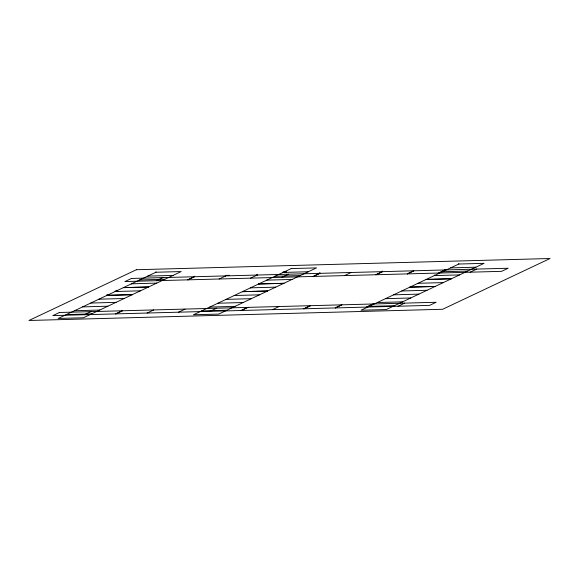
<?xml version="1.0" encoding="UTF-8"?>
<svg xmlns="http://www.w3.org/2000/svg" width="579" height="579" viewBox="0 0 579 579"><rect width="100%" height="100%" fill="white"/><g stroke="black" fill="none" stroke-linecap="round" stroke-linejoin="round"><path stroke-width="0.87" d="M155.932 272.246L58.146 318.457L83.405 317.77L181.198 271.558L155.932 272.246L155.91 271.754M84.317 314.744L90.954 311.64M156.366 280.699L162.996 277.594M115.662 313.89L122.227 310.793M187.712 279.845L194.269 276.748L194.247 276.255M115.814 313.89L122.372 310.793M187.864 279.845L194.421 276.748L194.392 276.255M147.088 313.044L153.725 309.939M219.137 278.998L225.774 275.894L225.745 275.401M178.477 312.19L185.15 309.085M250.526 278.144L257.199 275.039L257.17 274.555M209.902 311.336L216.539 308.238M281.951 277.29L288.588 274.193M241.052 310.489L247.609 307.391M313.094 276.444L319.659 273.346L319.63 272.854M241.407 310.482L247.964 307.384M313.449 276.436L320.013 273.339L319.984 272.847M272.477 309.642L279.107 306.537M344.519 275.597L351.156 272.492M303.823 308.788L310.38 305.69M375.872 274.743L382.429 271.645L382.401 271.153M303.975 308.781L310.532 305.683M376.024 274.743L382.581 271.638L382.553 271.153M341.805 304.836L335.248 307.934L341.878 304.836M407.298 273.889L413.855 270.791L407.37 273.889M366.637 307.087L373.194 303.982M438.687 273.042L445.244 269.937L445.215 269.452M366.746 307.08L373.303 303.982M438.795 273.035L445.352 269.937L445.323 269.445M458.785 264.031L360.992 310.235L386.251 309.555L484.044 263.344L458.785 264.031L458.756 263.539M398.062 306.233L404.692 303.128M470.112 272.188L476.741 269.083M283.037 271.949L286.663 271.841M147.754 276.111L173.041 275.416M283.059 272.441L308.346 271.746M450.607 267.896L475.887 267.201M229.27 275.307L225.672 275.409L225.694 275.894M139.597 279.968L164.899 279.259M274.902 276.292L300.204 275.59M442.443 271.746L467.745 271.044M131.476 283.804L131.455 283.312L131.462 283.811L156.743 283.117M266.767 280.142L292.048 279.447M459.588 274.902L434.308 275.597L434.301 275.097M258.581 283.507L261.288 283.428L258.61 283.493L258.603 283.992L283.869 283.312M258.632 283.985L283.898 283.297M426.18 279.433L451.439 278.752L426.151 279.447M117.848 290.94L115.127 291.027L115.149 291.519L140.436 290.824M275.742 287.148L250.454 287.843L250.432 287.358L250.475 287.835M418.002 283.297L443.282 282.603M132.345 294.646L107.086 295.326L107.057 294.841M242.391 291.657L267.65 290.969M409.932 287.112L435.198 286.424M132.258 294.689L106.992 295.37L106.963 294.885M242.297 291.7L267.563 291.013M409.838 287.155L435.104 286.467M98.908 299.191L124.188 298.496M234.213 295.522L259.493 294.827M401.754 290.976L427.034 290.282M90.751 303.049L116.053 302.347M226.056 299.379L251.358 298.67M393.597 294.834L418.899 294.125M82.609 306.892L107.889 306.197M217.914 303.222L243.194 302.527M385.455 298.677L410.743 297.982M74.452 310.749L99.74 310.047M209.757 307.08L235.045 306.378M377.298 302.535L402.593 301.833M66.303 314.6L91.583 313.905M201.608 310.93L226.888 310.235M369.149 306.385L394.429 305.69M257.062 274.555L257.083 275.047M136.355 269.734L28.95 320.484L442.646 309.266L550.05 258.516L136.355 269.734M59.449 312.494L52.892 315.598L429.56 305.379L436.117 302.274L59.449 312.494M131.498 278.456L124.941 281.553L501.609 271.334L508.167 268.236L131.498 278.456M291.237 268.576L193.451 314.781L218.71 314.1L316.503 267.889L291.237 268.576M148.593 286.967L123.327 287.654L148.564 286.981"/></g></svg>
